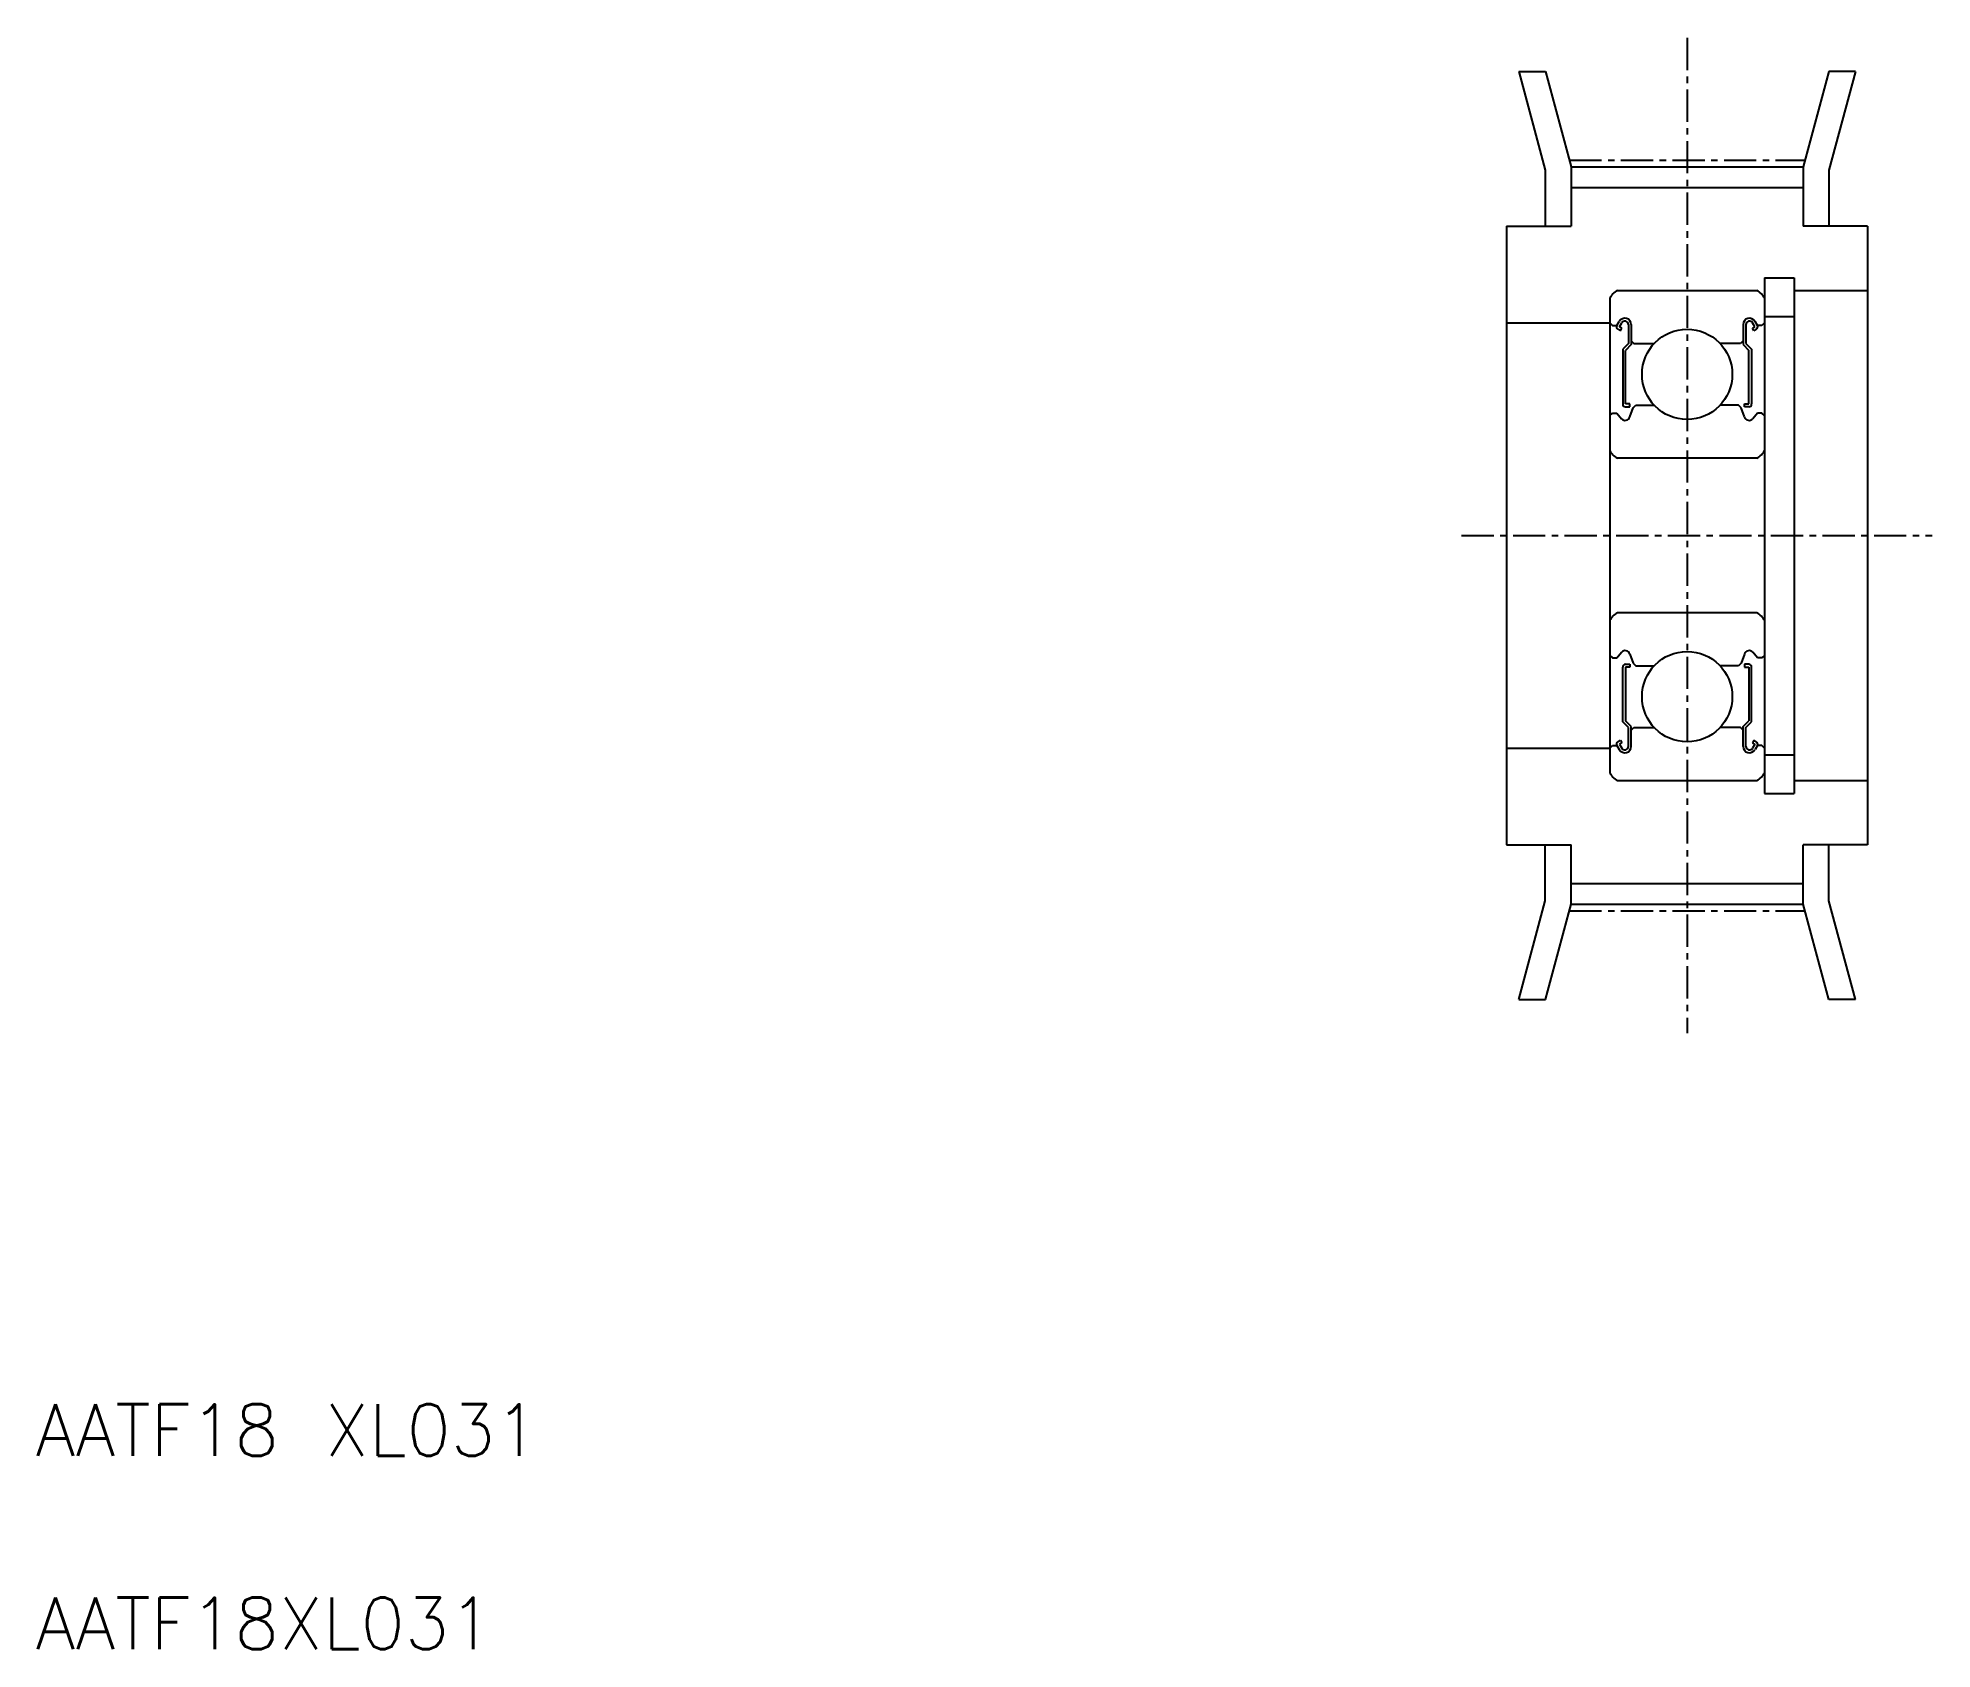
# Model space of a CAD drawing. Extents: x 5.1 to 78.5, y 5 to 67.5.
import ezdxf

# ---------------------------------------------------------------- set-up
doc = ezdxf.new("R2010")
doc.units = 0
doc.linetypes.add('CENTER', pattern=[2, 1.25, -0.25, 0.25, -0.25])
doc.layers.get('0').update_dxf_attribs({"linetype": 'CONTINUOUS'})
doc.layers.add('CENTER', color=1, linetype='CENTER')
doc.styles.get("Standard").update_dxf_attribs({"font": 'txt', "bigfont": 'BIGFONT'})

msp = doc.modelspace()

# ---------------------------------------------------------------- linework, layer by layer
at = {"color": 7, "linetype": 'CONTINUOUS'}
for p, q in [((62.518, 66.19), (63.544, 62.359)), ((62.518, 66.19), (63.553, 66.19)), ((63.553, 66.19), (64.544, 62.49)), ((74.536, 66.19), (73.544, 62.49)), ((75.571, 66.19), (74.536, 66.19)), ((75.571, 66.19), (74.544, 62.359)), ((64.544, 62.49), (73.544, 62.49)), ((64.544, 62.49), (64.544, 60.19)), ((73.544, 62.49), (73.544, 60.19)), ((63.544, 62.359), (63.544, 60.19)), ((74.544, 62.359), (74.544, 60.19)), ((64.544, 61.69), (73.544, 61.69)), ((62.044, 60.19), (62.044, 36.19)), ((62.044, 60.19), (64.544, 60.19)), ((76.044, 60.19), (73.544, 60.19)), ((76.044, 60.19), (76.044, 36.19)), ((72.044, 58.19), (73.194, 58.19)), ((72.044, 58.19), (72.044, 38.19)), ((73.194, 58.19), (73.194, 38.19)), ((66.044, 57.39), (66.044, 38.99)), ((66.344, 57.69), (71.744, 57.69)), ((72.044, 57.39), (72.044, 38.99)), ((73.194, 57.69), (76.044, 57.69)), ((72.044, 56.69), (73.194, 56.69)), ((62.044, 56.44), (66.044, 56.44)), ((66.044, 56.44), (66.144, 56.34)), ((66.144, 56.34), (66.322, 56.34)), ((66.322, 56.34), (66.413, 56.493)), ((66.363, 56.188), (66.459, 56.133)), ((66.418, 56.285), (66.509, 56.438)), ((66.515, 56.229), (66.418, 56.285)), ((66.459, 56.133), (66.515, 56.229)), ((66.767, 56.369), (66.767, 55.64)), ((66.878, 56.369), (66.878, 55.594)), ((71.211, 56.369), (71.211, 55.594)), ((71.322, 56.369), (71.322, 55.64)), ((71.574, 56.229), (71.67, 56.285)), ((71.63, 56.133), (71.574, 56.229)), ((71.67, 56.285), (71.58, 56.438)), ((71.726, 56.188), (71.63, 56.133)), ((71.767, 56.34), (71.676, 56.493)), ((71.944, 56.34), (71.767, 56.34)), ((72.044, 56.44), (71.944, 56.34)), ((66.767, 55.64), (66.544, 55.418)), ((66.544, 55.418), (66.544, 53.291)), ((66.878, 55.594), (66.656, 55.372)), ((66.656, 53.291), (66.656, 55.372)), ((66.878, 55.74), (66.978, 55.64)), ((66.978, 55.64), (67.771, 55.64)), ((71.111, 55.64), (70.318, 55.64)), ((71.211, 55.74), (71.111, 55.64)), ((71.211, 55.594), (71.433, 55.372)), ((71.322, 55.64), (71.544, 55.418)), ((71.433, 53.291), (71.433, 55.372)), ((71.544, 55.418), (71.544, 53.291)), ((62.044, 54.19), (62.044, 54.19)), ((66.044, 52.84), (66.144, 52.94)), ((66.144, 52.94), (66.322, 52.94)), ((66.322, 52.94), (66.498, 52.719)), ((66.822, 53.291), (66.656, 53.291)), ((66.656, 53.18), (66.822, 53.18)), ((66.822, 53.18), (66.822, 53.291)), ((66.822, 52.787), (66.953, 53.146)), ((66.953, 53.146), (67.053, 53.24)), ((67.053, 53.24), (67.771, 53.24)), ((71.036, 53.24), (70.318, 53.24)), ((71.136, 53.146), (71.036, 53.24)), ((71.267, 52.787), (71.136, 53.146)), ((71.267, 53.18), (71.267, 53.291)), ((71.267, 53.291), (71.433, 53.291)), ((71.433, 53.18), (71.267, 53.18)), ((71.767, 52.94), (71.59, 52.719)), ((71.944, 52.94), (71.767, 52.94)), ((72.044, 52.84), (71.944, 52.94)), ((71.744, 51.19), (66.344, 51.19)), ((62.044, 48.19), (62.045, 48.19)), ((71.744, 45.19), (66.344, 45.19)), ((66.044, 43.54), (66.144, 43.44)), ((66.144, 43.44), (66.322, 43.44)), ((66.322, 43.44), (66.498, 43.661)), ((66.822, 43.593), (66.953, 43.234)), ((71.267, 43.593), (71.136, 43.234)), ((71.767, 43.44), (71.59, 43.661)), ((71.944, 43.44), (71.767, 43.44)), ((72.044, 43.54), (71.944, 43.44)), ((66.544, 40.962), (66.544, 43.089)), ((66.656, 43.2), (66.822, 43.2)), ((66.656, 43.089), (66.656, 41.008)), ((66.822, 43.089), (66.656, 43.089)), ((66.822, 43.2), (66.822, 43.089)), ((66.953, 43.234), (67.053, 43.14)), ((67.053, 43.14), (67.771, 43.14)), ((71.036, 43.14), (70.318, 43.14)), ((71.136, 43.234), (71.036, 43.14)), ((71.267, 43.2), (71.267, 43.089)), ((71.433, 43.2), (71.267, 43.2)), ((71.267, 43.089), (71.433, 43.089)), ((71.433, 43.089), (71.433, 41.008)), ((71.544, 40.962), (71.544, 43.089)), ((66.767, 40.74), (66.544, 40.962)), ((66.878, 40.786), (66.656, 41.008)), ((66.767, 40.012), (66.767, 40.74)), ((66.878, 40.012), (66.878, 40.786)), ((66.878, 40.64), (66.978, 40.74)), ((66.978, 40.74), (67.771, 40.74)), ((71.111, 40.74), (70.318, 40.74)), ((71.211, 40.64), (71.111, 40.74)), ((71.211, 40.786), (71.433, 41.008)), ((71.211, 40.012), (71.211, 40.786)), ((71.322, 40.74), (71.544, 40.962)), ((71.322, 40.012), (71.322, 40.74)), ((62.044, 39.94), (66.044, 39.94)), ((66.044, 39.94), (66.144, 40.04)), ((66.044, 39.94), (66.144, 40.04)), ((66.144, 40.04), (66.322, 40.04)), ((66.144, 40.04), (66.322, 40.04)), ((66.322, 40.04), (66.413, 39.887)), ((66.322, 40.04), (66.413, 39.887)), ((66.363, 40.192), (66.459, 40.248)), ((66.363, 40.192), (66.459, 40.248)), ((66.515, 40.151), (66.418, 40.096)), ((66.515, 40.151), (66.418, 40.096)), ((66.418, 40.096), (66.509, 39.943)), ((66.418, 40.096), (66.509, 39.943)), ((66.459, 40.248), (66.515, 40.151)), ((66.459, 40.248), (66.515, 40.151)), ((71.63, 40.248), (71.574, 40.151)), ((71.63, 40.248), (71.574, 40.151)), ((71.574, 40.151), (71.67, 40.096)), ((71.574, 40.151), (71.67, 40.096)), ((71.67, 40.096), (71.58, 39.943)), ((71.67, 40.096), (71.58, 39.943)), ((71.726, 40.192), (71.63, 40.248)), ((71.726, 40.192), (71.63, 40.248)), ((71.767, 40.04), (71.676, 39.887)), ((71.767, 40.04), (71.676, 39.887)), ((71.944, 40.04), (71.767, 40.04)), ((71.944, 40.04), (71.767, 40.04)), ((72.044, 39.94), (71.944, 40.04)), ((72.044, 39.94), (71.944, 40.04)), ((72.044, 39.69), (73.194, 39.69)), ((66.344, 38.69), (71.744, 38.69)), ((66.344, 38.69), (71.744, 38.69)), ((73.194, 38.69), (76.044, 38.69)), ((72.044, 38.19), (73.194, 38.19)), ((62.044, 36.19), (64.544, 36.19)), ((63.544, 34.022), (63.544, 36.19)), ((64.544, 33.89), (64.544, 36.19)), ((76.044, 36.19), (73.544, 36.19)), ((73.544, 33.89), (73.544, 36.19)), ((74.544, 34.022), (74.544, 36.19)), ((64.544, 34.69), (73.544, 34.69)), ((62.518, 30.19), (63.544, 34.022)), ((63.553, 30.19), (64.544, 33.89)), ((64.544, 33.89), (73.544, 33.89)), ((74.536, 30.19), (73.544, 33.89)), ((75.571, 30.19), (74.544, 34.022)), ((62.518, 30.19), (63.553, 30.19)), ((75.571, 30.19), (74.536, 30.19))]:
    msp.add_line(p, q, dxfattribs=at)
for centre in [(69.044, 54.44), (69.044, 41.94)]:
    msp.add_circle(centre, 1.75, dxfattribs=at)
for centre, radius, start, end in [((66.591, 57.143), 0.6, 114.29523, 155.7047), ((71.498, 57.143), 0.6, 24.29533, 65.70471), ((66.629, 56.369), 0.249, 0, 150.00008), ((71.46, 56.369), 0.249, 30, 179.99995), ((66.418, 56.285), 0.111, 149.99957, 239.99994), ((66.629, 56.369), 0.138, 0, 150.00029), ((71.46, 56.369), 0.138, 29.99988, 179.99995), ((71.67, 56.285), 0.111, 299.99976, 30.00038), ((66.656, 53.291), 0.111, 179.99995, 270.00049), ((71.433, 53.291), 0.111, 269.99976, 0), ((66.644, 52.841), 0.186, 219.99989, 343.15308), ((71.445, 52.841), 0.186, 196.84676, 320), ((66.591, 51.737), 0.6, 204.29527, 245.70473), ((71.498, 51.737), 0.6, 294.29517, 335.70459), ((66.591, 44.643), 0.6, 114.29523, 155.7047), ((71.498, 44.643), 0.6, 24.29536, 65.70483), ((66.644, 43.539), 0.186, 16.84732, 139.9998), ((71.445, 43.539), 0.186, 40.00014, 163.153), ((66.656, 43.089), 0.111, 89.99997, 179.99995), ((71.433, 43.089), 0.111, 0, 90.00046), ((66.418, 40.096), 0.111, 120.00006, 210.00043), ((66.418, 40.096), 0.111, 119.9968, 209.99399), ((66.629, 40.012), 0.249, 209.99992, 0), ((66.629, 40.012), 0.249, 209.99879, 0), ((66.629, 40.012), 0.138, 209.99971, 0), ((66.629, 40.012), 0.138, 209.99744, 0), ((71.46, 40.012), 0.249, 180.00005, 330), ((71.46, 40.012), 0.249, 179.99995, 330.00098), ((71.46, 40.012), 0.138, 180.00005, 330.00012), ((71.46, 40.012), 0.138, 179.99995, 330.00244), ((71.67, 40.096), 0.111, 329.99962, 60.00024), ((71.67, 40.096), 0.111, 330.00586, 60.00314), ((66.591, 39.237), 0.6, 204.2953, 245.70477), ((66.591, 39.237), 0.6, 204.29462, 245.70462), ((71.498, 39.237), 0.6, 294.29529, 335.70467), ((71.498, 39.237), 0.6, 294.29517, 335.70532)]:
    msp.add_arc(centre, radius, start, end, dxfattribs=at)
at = {"layer": 'CENTER', "color": 1, "linetype": 'CENTER'}
for p, q in [((69.044, 67.49), (69.044, 28.89)), ((64.476, 62.745), (73.613, 62.745)), ((60.294, 48.19), (78.544, 48.19)), ((64.476, 33.635), (73.613, 33.635))]:
    msp.add_line(p, q, dxfattribs=at)

# ---------------------------------------------------------------- texts
at = {"color": 7, "linetype": 'CONTINUOUS'}
for s, p in [('AATF18 XL031', (5, 12.5)), ('AATF18XL031', (5, 5))]:
    msp.add_text(s, height=2, dxfattribs=at).set_placement(p)

doc.saveas('drawing.dxf')
